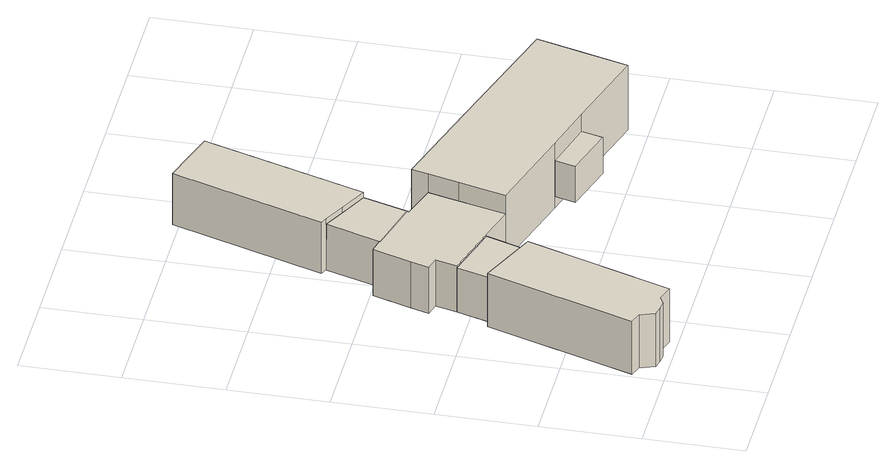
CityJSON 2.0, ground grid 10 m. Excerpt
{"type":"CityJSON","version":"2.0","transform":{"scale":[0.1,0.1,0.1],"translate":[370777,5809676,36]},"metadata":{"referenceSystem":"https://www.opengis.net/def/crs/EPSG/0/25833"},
"CityObjects":{
"building1":{"type":"Building","attributes":{"name":"Jägerhof","Gemeindeschluessel":"11000006","function":"31001_1021"},"address":[{"country":"Germany","locality":"Berlin","thoroughfareNumber":"36 (9)","thoroughfareName":"Königstraße"}],"children":["building1-1","building1-2","building1-3","building1-4","building1-5","building1-6"]},
"building1-1":{"type":"BuildingPart","attributes":{"BezugspunktDach":"2200","measuredHeight":9.02,"storeysAboveGround":2},"parents":["building1"],"geometry":[{"type":"MultiSurface","lod":"1","boundaries":[[[0,1,2,3,4,5,6,7,8,9,10]],[[11,12,13,14,15,16,17,18,19,20,21]],[[22,23,24,11,21,10,9]],[[25,22,11,9,8]],[[13,12,8,7]],[[14,13,7,6]],[[15,14,6,5]],[[16,15,5,4]],[[17,16,4,3]],[[18,17,3,2]],[[19,18,2,1]],[[20,19,1,0]],[[21,20,0,10]],[[11,24,23,22]],[[12,11,22,25]]]}]},
"building1-2":{"type":"BuildingPart","attributes":{"BezugspunktDach":"2200","measuredHeight":5.54,"storeysAboveGround":2},"parents":["building1"],"geometry":[{"type":"MultiSurface","lod":"1","boundaries":[[[26,27,28,29,30,31]],[[32,33,34,35,36,37]],[[32,37,31,30]],[[36,35,27,26]],[[33,32,30,29]],[[34,33,29,28]],[[35,38,34,28,27]],[[37,39,40,31]],[[26,40,39,36]]]}]},
"building1-3":{"type":"BuildingPart","attributes":{"BezugspunktDach":"2200","measuredHeight":7.17,"storeysAboveGround":2},"parents":["building1"],"geometry":[{"type":"MultiSurface","lod":"1","boundaries":[[[41,42,43,44,45,46,47,48,49,50,51]],[[52,37,39,36,53,54,55,56,57,58,59]],[[52,59,51,50]],[[37,52,50,49]],[[40,31,37,49,48]],[[26,40,39,48,47]],[[53,36,47,46]],[[54,53,46,45]],[[55,54,45,44]],[[56,55,44,43]],[[57,56,43,42]],[[58,57,42,41]],[[59,58,41,51]],[[39,37,31,40]],[[36,39,40,26]]]}]},
"building1-4":{"type":"BuildingPart","attributes":{"BezugspunktDach":"2200","measuredHeight":6.87,"storeysAboveGround":2},"parents":["building1"],"geometry":[{"type":"MultiSurface","lod":"1","boundaries":[[[60,61,62,63,64,65,66]],[[67,68,69,70,71,72,73]],[[67,73,66,65]],[[68,67,65,64]],[[69,68,64,63]],[[70,69,63,62]],[[74,75,76,62,61]],[[77,74,71,61,60]],[[73,72,60,66]],[[71,78,75,74]],[[78,70,76,75]],[[79,72,80,71,74,77]]]}]},
"building1-5":{"type":"BuildingPart","attributes":{"BezugspunktDach":"2200","measuredHeight":5.63,"storeysAboveGround":2},"parents":["building1"],"geometry":[{"type":"MultiSurface","lod":"1","boundaries":[[[81,82,76,75,77,83,84]],[[85,72,78,70,86,87,88]],[[85,88,84,83]],[[72,85,83,77]],[[86,70,76,82]],[[78,71,74,75]],[[72,77,74,71]],[[70,78,75,76]],[[87,86,82,81]],[[88,87,81,84,89]]]}]},
"building1-6":{"type":"BuildingPart","attributes":{"BezugspunktDach":"2200","measuredHeight":5.68,"storeysAboveGround":2},"parents":["building1"],"geometry":[{"type":"MultiSurface","lod":"1","boundaries":[[[90,91,92,93,23,25,94,82,84,83,95,96,97]],[[98,99,85,88,86,100,12,24,21,35,32,101,102]],[[98,102,97,96]],[[99,98,96,95]],[[85,99,95,83]],[[88,85,83,84]],[[86,82,81,84,82]],[[100,86,82,94]],[[12,100,94,25]],[[35,21,93,92]],[[30,29,28,27,35,92,91]],[[101,32,91,90]],[[102,101,90,97]],[[87,81,82,86,103]],[[87,88,84,81]],[[24,11,22,23]],[[12,25,22,11]],[[21,24,23,93]],[[32,33,29,30]],[[33,34,28,29]],[[104,34,35,27,28]]]}]},
"building2":{"type":"Building","attributes":{"Gemeindeschluessel":"11000006","BezugspunktDach":"2200","function":"51009_1610","measuredHeight":4.11,"storeysAboveGround":0},"address":[{"country":"Germany","locality":"Berlin"}],"geometry":[{"type":"Solid","lod":"1","boundaries":[[[[105,106,107,108]],[[109,110,111,112]],[[109,112,108,107]],[[110,109,107,106]],[[111,110,106,105]],[[112,111,105,108]]]]}]}
},
"vertices":[
[265,161,75],[318,147,75],[408,121,75],[421,168,75],[434,214,75],[332,244,75],[294,255,75],[194,284,75],[190,267,75],[182,236,75],[170,188,75],[182,236,2],[190,267,2],[194,284,2],[294,255,2],[332,244,2],[434,214,2],[421,168,2],[408,121,2],[318,147,2],[265,161,2],[170,188,2],[182,236,54],[180,228,54],[180,228,2],[190,267,54],
[117,156,52],[132,199,52],[113,204,52],[92,210,52],[74,215,52],[63,179,52],[74,215,2],[92,210,2],[113,204,2],[132,199,2],[117,156,2],[63,179,2],[121,202,2],[86,169,2],[86,169,52],
[17,28,62],[23,13,62],[32,11,62],[41,10,62],[49,14,62],[66,9,62],[117,156,62],[86,169,62],[63,179,62],[56,182,62],[5,32,62],[56,182,2],[66,9,2],[49,14,2],[41,10,2],[32,11,2],[23,13,2],[17,28,2],[5,32,2],
[118,350,60],[140,339,60],[169,325,60],[223,489,60],[193,498,60],[163,507,60],[111,353,60],[163,507,2],[193,498,2],[223,489,2],[169,325,2],[140,339,2],[118,350,2],[111,353,2],[140,339,54],[144,337,54],[169,325,54],[118,350,54],[144,337,2],[118,350,21],[129,345,2],
[127,287,54],[155,280,54],[100,295,54],[100,294,54],[100,295,2],[155,280,2],[127,287,2],[100,294,2],[100,294,41],
[80,237,54],[74,215,54],[132,199,54],[170,188,54],[154,278,54],[85,298,54],[72,259,54],[66,240,54],[72,259,2],[85,298,2],[154,278,2],[80,237,2],[66,240,2],[148,282,2],[113,204,32],
[312,125,56],[318,147,56],[265,161,56],[259,140,56],[265,161,15],[318,147,15],[312,125,15],[259,140,15]
]}
